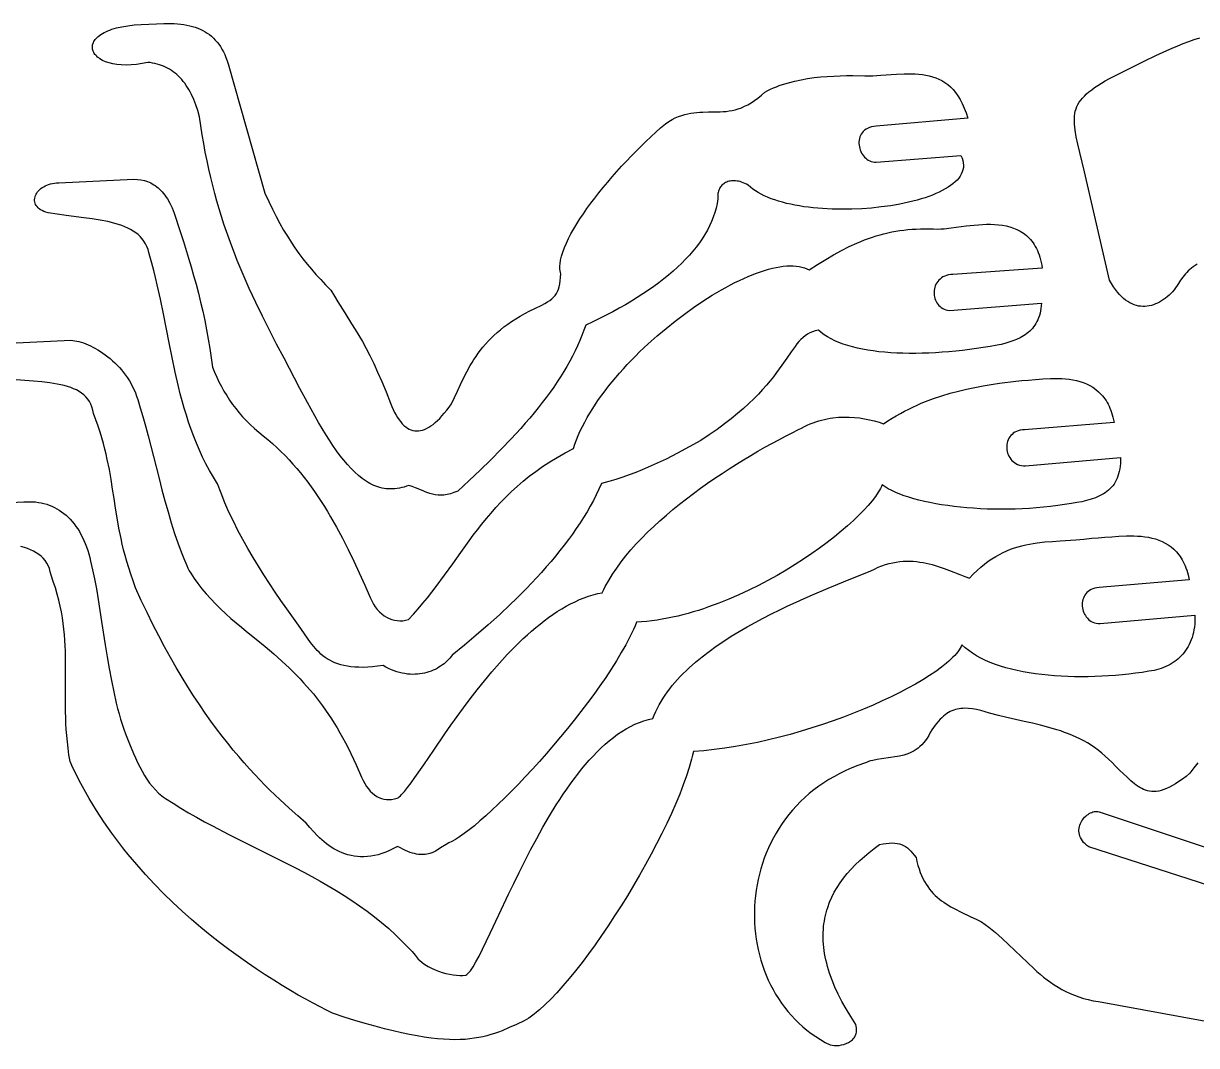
# Model space of a CAD drawing. Extents: x 0 to 255, y 0 to 95.
# Drawn here: x 125.9 to 177.2, y 49.3 to 94 of the extents above; entities that cross this region are included whole.
import ezdxf

# ---------------------------------------------------------------- set-up
doc = ezdxf.new("R2010")
doc.units = 0
doc.layers.add('LAYER_1', color=1, linetype='CONTINUOUS')

msp = doc.modelspace()

# ---------------------------------------------------------------- linework, layer by layer
at = {"layer": 'LAYER_1'}
for points in [[(131.299, 92.28), (131.041, 92.226), (130.794, 92.189), (130.56, 92.167), (130.34, 92.16), (130.133, 92.166), (129.939, 92.185), (129.761, 92.216), (129.597, 92.257), (129.449, 92.308), (129.316, 92.368), (129.2, 92.435), (129.148, 92.472), (129.1, 92.51), (129.057, 92.549), (129.018, 92.59), (128.983, 92.632), (128.953, 92.675), (128.928, 92.719), (128.907, 92.764), (128.891, 92.81), (128.879, 92.856), (128.872, 92.903), (128.87, 92.95), (128.873, 92.998), (128.881, 93.046), (128.894, 93.093), (128.911, 93.141), (128.934, 93.188), (128.963, 93.235), (128.996, 93.282), (129.034, 93.327), (129.078, 93.373), (129.128, 93.417), (129.183, 93.461), (129.243, 93.503), (129.309, 93.544), (129.38, 93.584), (129.457, 93.623), (129.54, 93.659), (129.629, 93.695), (129.724, 93.728), (129.93, 93.789), (130.161, 93.842), (130.417, 93.885), (130.697, 93.917), (131.004, 93.938), (131.335, 93.946), (131.677, 93.971), (132.001, 93.983), (132.307, 93.981), (132.454, 93.974), (132.597, 93.964), (132.736, 93.95), (132.87, 93.932), (133, 93.909), (133.126, 93.882), (133.248, 93.851), (133.366, 93.815), (133.48, 93.774), (133.589, 93.728), (133.695, 93.678), (133.797, 93.622), (133.894, 93.56), (133.988, 93.493), (134.078, 93.421), (134.164, 93.342), (134.246, 93.258), (134.324, 93.168), (134.398, 93.072), (134.469, 92.969), (134.535, 92.86), (134.598, 92.744), (134.658, 92.621), (134.713, 92.492), (134.765, 92.355), (134.813, 92.212), (136.42, 86.562), (136.587, 86.2), (136.751, 85.859), (136.914, 85.538), (137.075, 85.235), (137.236, 84.948), (137.399, 84.675), (137.563, 84.415), (137.731, 84.165), (137.902, 83.924), (138.079, 83.689), (138.262, 83.46), (138.451, 83.233), (138.649, 83.007), (138.856, 82.78), (139.073, 82.551), (139.301, 82.317), (139.454, 82.052), (139.606, 81.8), (139.908, 81.32), (140.211, 80.843), (140.365, 80.596), (140.521, 80.338), (140.679, 80.065), (140.841, 79.772), (141.006, 79.455), (141.175, 79.111), (141.349, 78.735), (141.529, 78.324), (141.715, 77.872), (141.907, 77.377), (141.966, 77.232), (142.027, 77.097), (142.09, 76.97), (142.154, 76.853), (142.221, 76.744), (142.288, 76.645), (142.357, 76.555), (142.428, 76.474), (142.501, 76.403), (142.575, 76.34), (142.65, 76.287), (142.728, 76.243), (142.806, 76.209), (142.886, 76.183), (142.968, 76.167), (143.051, 76.161), (143.136, 76.163), (143.222, 76.176), (143.31, 76.197), (143.399, 76.228), (143.49, 76.268), (143.582, 76.318), (143.675, 76.378), (143.77, 76.447), (143.866, 76.525), (143.964, 76.613), (144.063, 76.71), (144.163, 76.818), (144.265, 76.934), (144.368, 77.061), (144.473, 77.197), (144.579, 77.342), (144.84, 77.906), (144.97, 78.186), (145.104, 78.465), (145.245, 78.742), (145.397, 79.016), (145.478, 79.152), (145.563, 79.287), (145.652, 79.422), (145.746, 79.555), (145.845, 79.688), (145.95, 79.819), (146.06, 79.95), (146.177, 80.079), (146.301, 80.207), (146.432, 80.334), (146.571, 80.46), (146.718, 80.584), (146.873, 80.707), (147.037, 80.828), (147.21, 80.948), (147.393, 81.066), (147.587, 81.182), (147.79, 81.297), (148.005, 81.41), (148.231, 81.521), (148.532, 81.665), (148.66, 81.733), (148.774, 81.801), (148.876, 81.868), (148.965, 81.938), (149.043, 82.011), (149.11, 82.088), (149.168, 82.171), (149.216, 82.261), (149.256, 82.36), (149.288, 82.469), (149.314, 82.589), (149.333, 82.722), (149.347, 82.868), (149.357, 83.03), (149.342, 83.096), (149.331, 83.165), (149.324, 83.237), (149.322, 83.311), (149.324, 83.387), (149.331, 83.466), (149.355, 83.631), (149.396, 83.805), (149.451, 83.986), (149.52, 84.176), (149.603, 84.372), (149.699, 84.574), (149.807, 84.782), (149.926, 84.995), (150.057, 85.213), (150.197, 85.435), (150.348, 85.66), (150.507, 85.887), (150.674, 86.117), (150.849, 86.348), (151.031, 86.581), (151.22, 86.813), (151.414, 87.045), (151.612, 87.277), (151.815, 87.507), (152.022, 87.735), (152.231, 87.96), (152.443, 88.182), (152.657, 88.4), (152.871, 88.614), (153.086, 88.822), (153.3, 89.025), (153.513, 89.222), (153.725, 89.412), (153.934, 89.594), (154.082, 89.692), (154.228, 89.777), (154.371, 89.85), (154.512, 89.911), (154.65, 89.962), (154.787, 90.003), (154.921, 90.036), (155.054, 90.061), (155.186, 90.08), (155.316, 90.093), (155.445, 90.102), (155.574, 90.107), (155.829, 90.111), (156.083, 90.112), (156.339, 90.119), (156.467, 90.127), (156.597, 90.139), (156.727, 90.156), (156.859, 90.18), (156.992, 90.211), (157.126, 90.251), (157.263, 90.299), (157.402, 90.358), (157.543, 90.428), (157.686, 90.51), (157.832, 90.606), (157.981, 90.715), (158.134, 90.84), (158.289, 90.981), (158.411, 91.045), (158.535, 91.105), (158.661, 91.162), (158.79, 91.215), (158.92, 91.264), (159.053, 91.311), (159.322, 91.393), (159.597, 91.464), (159.877, 91.524), (160.16, 91.573), (160.444, 91.612), (160.73, 91.644), (161.016, 91.667), (161.3, 91.683), (161.581, 91.694), (161.859, 91.7), (162.132, 91.701), (162.658, 91.694), (162.832, 91.695), (163.007, 91.699), (163.355, 91.716), (164.042, 91.759), (164.377, 91.775), (164.542, 91.778), (164.705, 91.778), (164.865, 91.773), (165.023, 91.763), (165.178, 91.747), (165.329, 91.724), (165.478, 91.693), (165.623, 91.655), (165.764, 91.607), (165.902, 91.55), (166.035, 91.483), (166.164, 91.404), (166.288, 91.313), (166.408, 91.21), (166.522, 91.093), (166.631, 90.962), (166.735, 90.816), (166.833, 90.655), (166.925, 90.477), (167.011, 90.283), (167.091, 90.07), (167.164, 89.839), (163.153, 89.486), (163.048, 89.475), (162.952, 89.455), (162.864, 89.429), (162.784, 89.395), (162.713, 89.355), (162.65, 89.31), (162.594, 89.259), (162.546, 89.204), (162.505, 89.145), (162.471, 89.082), (162.445, 89.017), (162.425, 88.949), (162.412, 88.879), (162.405, 88.807), (162.404, 88.735), (162.41, 88.663), (162.421, 88.591), (162.438, 88.52), (162.461, 88.45), (162.488, 88.382), (162.521, 88.316), (162.559, 88.254), (162.601, 88.195), (162.648, 88.141), (162.699, 88.091), (162.754, 88.046), (162.813, 88.007), (162.876, 87.974), (162.942, 87.948), (163.012, 87.929), (163.085, 87.919), (163.161, 87.917), (166.867, 88.203), (166.915, 88.094), (166.949, 87.988), (166.97, 87.884), (166.977, 87.782), (166.972, 87.682), (166.954, 87.584), (166.925, 87.489), (166.883, 87.396), (166.831, 87.306), (166.768, 87.218), (166.694, 87.132), (166.61, 87.049), (166.516, 86.969), (166.413, 86.891), (166.301, 86.815), (166.18, 86.742), (166.051, 86.672), (165.914, 86.604), (165.769, 86.539), (165.618, 86.477), (165.46, 86.418), (165.295, 86.361), (165.124, 86.307), (164.948, 86.256), (164.766, 86.208), (164.579, 86.163), (164.388, 86.121), (164.193, 86.081), (163.792, 86.012), (163.378, 85.955), (162.956, 85.91), (162.527, 85.878), (162.095, 85.859), (161.663, 85.854), (161.234, 85.862), (160.811, 85.884), (160.602, 85.9), (160.397, 85.919), (160.194, 85.943), (159.994, 85.969), (159.798, 86), (159.606, 86.034), (159.419, 86.072), (159.236, 86.113), (159.059, 86.159), (158.887, 86.208), (158.721, 86.261), (158.561, 86.318), (158.409, 86.378), (158.263, 86.443), (158.124, 86.511), (157.994, 86.584), (157.872, 86.66), (157.758, 86.741), (157.653, 86.826), (157.557, 86.914), (157.484, 86.953), (157.413, 86.987), (157.342, 87.017), (157.273, 87.042), (157.205, 87.063), (157.138, 87.079), (157.073, 87.091), (157.01, 87.099), (156.948, 87.102), (156.888, 87.102), (156.83, 87.098), (156.774, 87.091), (156.72, 87.079), (156.669, 87.064), (156.62, 87.046), (156.573, 87.024), (156.528, 86.999), (156.487, 86.971), (156.448, 86.94), (156.411, 86.906), (156.378, 86.869), (156.348, 86.83), (156.321, 86.787), (156.297, 86.743), (156.276, 86.695), (156.258, 86.646), (156.245, 86.594), (156.234, 86.54), (156.228, 86.485), (156.225, 86.427), (156.226, 86.367), (156.231, 86.306), (156.197, 86.106), (156.152, 85.908), (156.097, 85.711), (156.031, 85.517), (155.955, 85.324), (155.868, 85.132), (155.772, 84.943), (155.665, 84.755), (155.548, 84.569), (155.422, 84.385), (155.286, 84.203), (155.141, 84.022), (154.986, 83.843), (154.822, 83.666), (154.649, 83.491), (154.467, 83.317), (154.277, 83.145), (154.077, 82.975), (153.869, 82.807), (153.653, 82.641), (153.428, 82.476), (153.196, 82.313), (152.955, 82.152), (152.706, 81.993), (152.45, 81.836), (152.186, 81.68), (151.914, 81.527), (151.636, 81.375), (151.35, 81.225), (151.056, 81.076), (150.756, 80.93), (150.449, 80.785), (150.372, 80.561), (150.288, 80.336), (150.196, 80.111), (150.096, 79.886), (149.989, 79.661), (149.875, 79.436), (149.754, 79.21), (149.627, 78.984), (149.492, 78.759), (149.351, 78.533), (149.204, 78.306), (149.05, 78.08), (148.89, 77.854), (148.724, 77.627), (148.552, 77.401), (148.374, 77.174), (148.19, 76.947), (148.002, 76.72), (147.807, 76.493), (147.608, 76.266), (147.193, 75.811), (146.759, 75.356), (146.307, 74.9), (145.838, 74.444), (145.352, 73.987), (144.851, 73.531), (144.686, 73.462), (144.531, 73.41), (144.386, 73.375), (144.247, 73.354), (144.116, 73.347), (143.989, 73.352), (143.866, 73.368), (143.745, 73.394), (143.625, 73.427), (143.505, 73.467), (143.26, 73.562), (142.998, 73.668), (142.858, 73.722), (142.709, 73.774), (142.605, 73.737), (142.503, 73.705), (142.401, 73.679), (142.301, 73.657), (142.202, 73.641), (142.104, 73.63), (142.008, 73.623), (141.913, 73.622), (141.818, 73.625), (141.725, 73.633), (141.633, 73.645), (141.541, 73.663), (141.451, 73.684), (141.362, 73.71), (141.273, 73.741), (141.185, 73.776), (141.098, 73.815), (141.012, 73.859), (140.927, 73.906), (140.842, 73.958), (140.674, 74.073), (140.509, 74.204), (140.346, 74.351), (140.184, 74.511), (140.024, 74.686), (139.866, 74.875), (139.708, 75.077), (139.55, 75.291), (139.394, 75.517), (139.237, 75.755), (139.079, 76.005), (138.922, 76.265), (138.763, 76.535), (138.604, 76.814), (138.28, 77.4), (137.949, 78.019), (137.253, 79.338), (136.929, 79.955), (136.614, 80.566), (136.31, 81.173), (136.017, 81.78), (135.734, 82.387), (135.465, 82.999), (135.334, 83.307), (135.207, 83.618), (135.083, 83.93), (134.963, 84.245), (134.846, 84.563), (134.733, 84.884), (134.623, 85.209), (134.517, 85.538), (134.415, 85.871), (134.316, 86.208), (134.222, 86.551), (134.131, 86.898), (134.045, 87.251), (133.962, 87.61), (133.884, 87.975), (133.81, 88.347), (133.741, 88.725), (133.676, 89.11), (133.616, 89.503), (133.56, 89.904), (133.484, 90.172), (133.399, 90.425), (133.305, 90.662), (133.203, 90.882), (133.149, 90.987), (133.092, 91.087), (133.034, 91.183), (132.973, 91.276), (132.91, 91.364), (132.845, 91.448), (132.777, 91.529), (132.708, 91.605), (132.636, 91.677), (132.562, 91.745), (132.486, 91.81), (132.408, 91.87), (132.327, 91.926), (132.245, 91.978), (132.16, 92.027), (132.073, 92.071), (131.984, 92.111), (131.893, 92.147), (131.799, 92.179), (131.704, 92.208), (131.606, 92.232), (131.506, 92.252), (131.404, 92.268), (131.299, 92.28)], [(126.93, 85.704), (126.836, 85.731), (126.75, 85.762), (126.673, 85.798), (126.605, 85.836), (126.545, 85.878), (126.493, 85.923), (126.449, 85.97), (126.412, 86.019), (126.384, 86.071), (126.362, 86.123), (126.348, 86.178), (126.341, 86.233), (126.341, 86.288), (126.347, 86.344), (126.36, 86.4), (126.379, 86.455), (126.404, 86.509), (126.436, 86.563), (126.473, 86.615), (126.515, 86.665), (126.563, 86.714), (126.616, 86.76), (126.675, 86.803), (126.738, 86.843), (126.805, 86.88), (126.878, 86.914), (126.954, 86.943), (127.035, 86.968), (127.119, 86.988), (127.208, 87.003), (127.3, 87.013), (127.395, 87.018), (130.684, 87.173), (130.842, 87.162), (130.995, 87.141), (131.143, 87.108), (131.286, 87.063), (131.355, 87.036), (131.424, 87.005), (131.491, 86.97), (131.557, 86.931), (131.621, 86.889), (131.685, 86.842), (131.747, 86.791), (131.808, 86.736), (131.867, 86.676), (131.926, 86.612), (131.983, 86.543), (132.04, 86.468), (132.095, 86.389), (132.149, 86.305), (132.253, 86.119), (132.353, 85.911), (132.448, 85.679), (132.539, 85.422), (132.625, 85.139), (132.855, 84.442), (133.081, 83.715), (133.191, 83.341), (133.299, 82.961), (133.404, 82.575), (133.506, 82.185), (133.603, 81.79), (133.696, 81.391), (133.784, 80.989), (133.865, 80.584), (133.941, 80.176), (134.01, 79.767), (134.071, 79.357), (134.124, 78.945), (134.214, 78.726), (134.308, 78.512), (134.408, 78.303), (134.514, 78.098), (134.626, 77.898), (134.744, 77.702), (134.869, 77.51), (135.001, 77.322), (135.141, 77.138), (135.287, 76.958), (135.442, 76.781), (135.606, 76.608), (135.777, 76.438), (135.958, 76.271), (136.148, 76.107), (136.347, 75.946), (136.547, 75.78), (136.742, 75.61), (136.931, 75.437), (137.116, 75.259), (137.296, 75.079), (137.472, 74.895), (137.643, 74.707), (137.81, 74.515), (137.973, 74.321), (138.133, 74.122), (138.288, 73.92), (138.44, 73.715), (138.589, 73.506), (138.735, 73.293), (138.877, 73.077), (139.017, 72.858), (139.155, 72.635), (139.29, 72.408), (139.553, 71.945), (139.808, 71.467), (140.057, 70.975), (140.301, 70.47), (140.542, 69.95), (140.781, 69.417), (141.018, 68.87), (141.087, 68.721), (141.162, 68.584), (141.244, 68.459), (141.332, 68.345), (141.426, 68.243), (141.525, 68.153), (141.629, 68.074), (141.737, 68.007), (141.849, 67.953), (141.964, 67.91), (142.081, 67.879), (142.201, 67.861), (142.322, 67.854), (142.445, 67.86), (142.569, 67.878), (142.692, 67.908), (142.913, 68.143), (143.126, 68.381), (143.332, 68.621), (143.531, 68.864), (143.725, 69.108), (143.913, 69.354), (144.279, 69.85), (144.636, 70.348), (144.991, 70.847), (145.351, 71.345), (145.534, 71.593), (145.721, 71.839), (145.913, 72.084), (146.11, 72.327), (146.314, 72.568), (146.524, 72.807), (146.743, 73.043), (146.97, 73.276), (147.207, 73.506), (147.454, 73.733), (147.713, 73.955), (147.983, 74.174), (148.267, 74.388), (148.565, 74.598), (148.878, 74.803), (149.206, 75.003), (149.55, 75.197), (149.912, 75.385), (149.976, 75.577), (150.047, 75.77), (150.127, 75.964), (150.214, 76.159), (150.308, 76.354), (150.41, 76.55), (150.518, 76.746), (150.634, 76.942), (150.755, 77.138), (150.883, 77.334), (151.017, 77.53), (151.156, 77.725), (151.301, 77.919), (151.451, 78.113), (151.606, 78.305), (151.766, 78.497), (151.93, 78.687), (152.099, 78.875), (152.271, 79.062), (152.448, 79.248), (152.627, 79.431), (152.81, 79.612), (153.185, 79.967), (153.57, 80.312), (153.964, 80.645), (154.363, 80.965), (154.767, 81.272), (155.173, 81.562), (155.58, 81.836), (155.985, 82.092), (156.387, 82.329), (156.586, 82.44), (156.783, 82.545), (156.979, 82.645), (157.172, 82.739), (157.363, 82.828), (157.552, 82.91), (157.738, 82.987), (157.921, 83.057), (158.1, 83.121), (158.276, 83.178), (158.448, 83.229), (158.616, 83.272), (158.78, 83.309), (158.939, 83.338), (159.094, 83.36), (159.244, 83.375), (159.388, 83.382), (159.527, 83.381), (159.66, 83.371), (159.787, 83.354), (159.908, 83.329), (160.023, 83.295), (160.131, 83.252), (160.232, 83.2), (160.595, 83.439), (160.95, 83.66), (161.298, 83.865), (161.641, 84.053), (161.981, 84.223), (162.318, 84.377), (162.486, 84.448), (162.654, 84.515), (162.822, 84.577), (162.99, 84.635), (163.159, 84.688), (163.328, 84.738), (163.498, 84.783), (163.669, 84.824), (163.841, 84.861), (164.014, 84.893), (164.189, 84.922), (164.365, 84.946), (164.543, 84.965), (164.723, 84.981), (164.906, 84.992), (165.09, 84.999), (165.277, 85.002), (165.467, 85.001), (165.659, 84.995), (165.855, 84.985), (165.989, 84.993), (166.131, 85.006), (166.434, 85.041), (167.099, 85.128), (167.45, 85.166), (167.627, 85.181), (167.805, 85.191), (167.983, 85.197), (168.16, 85.198), (168.335, 85.192), (168.509, 85.178), (168.679, 85.157), (168.846, 85.126), (169.008, 85.086), (169.166, 85.035), (169.318, 84.972), (169.463, 84.898), (169.533, 84.855), (169.602, 84.809), (169.668, 84.76), (169.733, 84.707), (169.795, 84.651), (169.855, 84.59), (169.913, 84.526), (169.968, 84.458), (170.021, 84.385), (170.072, 84.308), (170.12, 84.227), (170.165, 84.142), (170.208, 84.052), (170.247, 83.957), (170.284, 83.857), (170.317, 83.753), (170.348, 83.644), (170.375, 83.529), (170.399, 83.41), (170.42, 83.285), (166.518, 83.006), (166.417, 82.998), (166.323, 82.983), (166.235, 82.959), (166.155, 82.93), (166.081, 82.893), (166.014, 82.851), (165.953, 82.804), (165.899, 82.752), (165.851, 82.696), (165.81, 82.637), (165.774, 82.574), (165.745, 82.508), (165.723, 82.441), (165.706, 82.371), (165.695, 82.301), (165.69, 82.23), (165.691, 82.159), (165.698, 82.088), (165.711, 82.018), (165.729, 81.95), (165.753, 81.884), (165.782, 81.82), (165.817, 81.759), (165.857, 81.702), (165.902, 81.649), (165.952, 81.6), (166.008, 81.557), (166.069, 81.519), (166.134, 81.487), (166.205, 81.462), (166.281, 81.444), (166.361, 81.433), (170.385, 81.752), (170.378, 81.632), (170.365, 81.517), (170.347, 81.408), (170.325, 81.305), (170.297, 81.206), (170.266, 81.113), (170.23, 81.024), (170.19, 80.94), (170.146, 80.86), (170.098, 80.785), (170.047, 80.714), (169.992, 80.647), (169.934, 80.583), (169.873, 80.524), (169.809, 80.468), (169.742, 80.415), (169.673, 80.366), (169.602, 80.319), (169.452, 80.235), (169.295, 80.162), (169.132, 80.097), (168.964, 80.04), (168.793, 79.99), (168.621, 79.945), (168.447, 79.904), (168.147, 79.852), (167.845, 79.804), (167.544, 79.76), (167.242, 79.72), (166.941, 79.684), (166.641, 79.652), (166.343, 79.625), (166.046, 79.601), (165.752, 79.582), (165.46, 79.568), (165.172, 79.558), (164.887, 79.553), (164.607, 79.553), (164.331, 79.558), (164.059, 79.567), (163.794, 79.582), (163.534, 79.601), (163.28, 79.626), (163.033, 79.657), (162.793, 79.692), (162.56, 79.733), (162.336, 79.78), (162.12, 79.832), (161.913, 79.89), (161.715, 79.954), (161.527, 80.024), (161.349, 80.1), (161.182, 80.182), (161.026, 80.27), (160.881, 80.365), (160.749, 80.465), (160.628, 80.573), (160.496, 80.542), (160.374, 80.501), (160.26, 80.451), (160.154, 80.392), (160.054, 80.325), (159.959, 80.248), (159.868, 80.163), (159.78, 80.069), (159.694, 79.967), (159.608, 79.857), (159.433, 79.614), (159.245, 79.34), (159.037, 79.038), (158.797, 78.708), (158.663, 78.533), (158.518, 78.352), (158.36, 78.165), (158.189, 77.971), (158.003, 77.772), (157.802, 77.567), (157.584, 77.357), (157.347, 77.141), (157.091, 76.92), (156.815, 76.694), (156.517, 76.464), (156.196, 76.229), (155.852, 75.989), (155.482, 75.745), (154.975, 75.458), (154.471, 75.185), (154.219, 75.055), (153.965, 74.928), (153.708, 74.805), (153.448, 74.685), (153.184, 74.569), (152.915, 74.456), (152.64, 74.347), (152.358, 74.242), (152.068, 74.14), (151.769, 74.042), (151.462, 73.947), (151.144, 73.856), (151.032, 73.608), (150.912, 73.361), (150.785, 73.114), (150.65, 72.868), (150.508, 72.623), (150.359, 72.378), (150.202, 72.134), (150.04, 71.89), (149.87, 71.648), (149.695, 71.406), (149.513, 71.165), (149.325, 70.924), (149.132, 70.685), (148.933, 70.447), (148.728, 70.209), (148.519, 69.973), (148.304, 69.737), (148.085, 69.503), (147.86, 69.27), (147.632, 69.038), (147.399, 68.807), (147.162, 68.577), (146.677, 68.122), (146.177, 67.672), (145.665, 67.227), (145.142, 66.789), (144.609, 66.357), (144.559, 66.289), (144.505, 66.223), (144.447, 66.159), (144.386, 66.097), (144.321, 66.037), (144.252, 65.979), (144.18, 65.923), (144.105, 65.871), (144.027, 65.821), (143.945, 65.774), (143.861, 65.73), (143.773, 65.69), (143.683, 65.653), (143.59, 65.62), (143.495, 65.591), (143.397, 65.566), (143.297, 65.546), (143.195, 65.53), (143.09, 65.519), (142.984, 65.513), (142.875, 65.512), (142.765, 65.517), (142.653, 65.526), (142.539, 65.542), (142.424, 65.563), (142.307, 65.591), (142.189, 65.625), (142.07, 65.665), (141.95, 65.712), (141.828, 65.766), (141.706, 65.827), (141.583, 65.895), (141.348, 65.863), (141.125, 65.84), (140.914, 65.825), (140.714, 65.818), (140.526, 65.819), (140.348, 65.828), (140.18, 65.843), (140.023, 65.866), (139.874, 65.895), (139.734, 65.93), (139.602, 65.972), (139.478, 66.019), (139.361, 66.071), (139.251, 66.128), (139.147, 66.19), (139.049, 66.256), (138.956, 66.327), (138.869, 66.401), (138.785, 66.478), (138.706, 66.559), (138.63, 66.643), (138.557, 66.729), (138.417, 66.907), (138.284, 67.092), (138.153, 67.28), (138.02, 67.47), (137.882, 67.658), (137.374, 68.374), (137.12, 68.739), (136.868, 69.108), (136.619, 69.481), (136.374, 69.859), (136.133, 70.241), (135.898, 70.626), (135.67, 71.016), (135.45, 71.409), (135.238, 71.807), (135.036, 72.208), (134.845, 72.612), (134.665, 73.02), (134.498, 73.431), (134.344, 73.845), (134.165, 74.134), (133.996, 74.426), (133.838, 74.721), (133.69, 75.018), (133.552, 75.317), (133.422, 75.619), (133.3, 75.923), (133.187, 76.229), (133.08, 76.537), (132.98, 76.847), (132.886, 77.158), (132.798, 77.47), (132.715, 77.784), (132.636, 78.099), (132.49, 78.732), (132.356, 79.368), (132.229, 80.006), (131.979, 81.283), (131.847, 81.919), (131.706, 82.554), (131.63, 82.869), (131.55, 83.184), (131.465, 83.497), (131.375, 83.809), (131.345, 83.958), (131.305, 84.096), (131.255, 84.225), (131.195, 84.346), (131.127, 84.457), (131.05, 84.561), (130.964, 84.657), (130.87, 84.745), (130.768, 84.826), (130.658, 84.901), (130.541, 84.97), (130.418, 85.033), (130.287, 85.091), (130.15, 85.143), (130.007, 85.191), (129.858, 85.235), (129.704, 85.276), (129.544, 85.313), (129.21, 85.378), (128.859, 85.435), (128.494, 85.487), (127.727, 85.587), (127.331, 85.642), (126.93, 85.704)]]:
    msp.add_lwpolyline(points, close=True, dxfattribs=at)
for points in [[(177.207, 83.455), (177.115, 83.4), (177.029, 83.343), (176.949, 83.283), (176.876, 83.222), (176.807, 83.159), (176.743, 83.094), (176.683, 83.028), (176.574, 82.892), (176.476, 82.752), (176.383, 82.61), (176.201, 82.324), (176.127, 82.245), (176.051, 82.169), (175.972, 82.096), (175.892, 82.028), (175.81, 81.963), (175.727, 81.904), (175.641, 81.848), (175.555, 81.798), (175.467, 81.753), (175.377, 81.713), (175.287, 81.679), (175.196, 81.652), (175.104, 81.63), (175.011, 81.615), (174.918, 81.606), (174.824, 81.605), (174.73, 81.611), (174.635, 81.624), (174.541, 81.646), (174.447, 81.675), (174.353, 81.713), (174.259, 81.759), (174.165, 81.814), (174.072, 81.878), (173.98, 81.952), (173.889, 82.035), (173.799, 82.128), (173.709, 82.231), (173.621, 82.345), (173.534, 82.469), (173.449, 82.604), (173.365, 82.751), (172.27, 87.497), (172.068, 88.339), (171.983, 88.698), (171.914, 89.022), (171.863, 89.314), (171.845, 89.45), (171.833, 89.579), (171.827, 89.702), (171.827, 89.819), (171.834, 89.932), (171.849, 90.041), (171.87, 90.145), (171.9, 90.246), (171.938, 90.344), (171.985, 90.44), (172.041, 90.533), (172.106, 90.626), (172.181, 90.717), (172.266, 90.808), (172.362, 90.898), (172.468, 90.99), (172.586, 91.082), (172.716, 91.176), (172.858, 91.272), (173.012, 91.37), (173.179, 91.472), (173.359, 91.577), (173.896, 91.839), (174.411, 92.095), (174.909, 92.343), (175.394, 92.579), (175.873, 92.802), (176.111, 92.907), (176.35, 93.008), (176.59, 93.103), (176.831, 93.194), (177.074, 93.279), (177.321, 93.358)], [(124.637, 79.969), (127.925, 80.125), (128.008, 80.119), (128.095, 80.107), (128.185, 80.09), (128.279, 80.068), (128.376, 80.041), (128.475, 80.008), (128.577, 79.97), (128.681, 79.927), (128.787, 79.879), (128.893, 79.826), (129.001, 79.768), (129.109, 79.705), (129.218, 79.638), (129.326, 79.565), (129.434, 79.488), (129.541, 79.407), (129.647, 79.321), (129.751, 79.23), (129.853, 79.136), (129.953, 79.036), (130.051, 78.933), (130.145, 78.825), (130.236, 78.713), (130.324, 78.597), (130.407, 78.477), (130.487, 78.353), (130.561, 78.225), (130.63, 78.094), (130.694, 77.958), (130.752, 77.819), (130.804, 77.676), (130.85, 77.53), (130.964, 77.174), (131.078, 76.789), (131.192, 76.379), (131.307, 75.948), (131.541, 75.034), (131.785, 74.076), (131.912, 73.59), (132.043, 73.103), (132.179, 72.62), (132.321, 72.144), (132.468, 71.678), (132.622, 71.226), (132.783, 70.791), (132.867, 70.582), (132.952, 70.378), (132.999, 70.267), (133.051, 70.155), (133.109, 70.043), (133.173, 69.931), (133.242, 69.818), (133.316, 69.705), (133.476, 69.479), (133.654, 69.254), (133.845, 69.03), (134.047, 68.808), (134.26, 68.59), (134.479, 68.375), (134.704, 68.165), (134.932, 67.96), (135.16, 67.762), (135.387, 67.571), (135.61, 67.388), (136.036, 67.049), (136.43, 66.724), (136.803, 66.407), (137.155, 66.093), (137.49, 65.781), (137.807, 65.467), (137.96, 65.309), (138.11, 65.148), (138.256, 64.986), (138.399, 64.821), (138.539, 64.654), (138.676, 64.483), (138.81, 64.309), (138.942, 64.131), (139.072, 63.949), (139.2, 63.762), (139.326, 63.57), (139.45, 63.373), (139.573, 63.17), (139.694, 62.961), (139.815, 62.745), (139.935, 62.522), (140.054, 62.292), (140.172, 62.055), (140.409, 61.555), (140.646, 61.019), (140.713, 60.871), (140.784, 60.735), (140.861, 60.611), (140.941, 60.5), (141.026, 60.4), (141.116, 60.313), (141.209, 60.238), (141.306, 60.175), (141.407, 60.123), (141.511, 60.084), (141.618, 60.056), (141.729, 60.04), (141.843, 60.036), (141.96, 60.044), (142.08, 60.063), (142.202, 60.093), (142.245, 60.117), (142.292, 60.152), (142.343, 60.197), (142.398, 60.252), (142.52, 60.389), (142.659, 60.563), (142.813, 60.769), (142.982, 61.005), (143.364, 61.557), (143.8, 62.199), (144.288, 62.908), (144.55, 63.282), (144.823, 63.664), (145.107, 64.053), (145.402, 64.446), (145.707, 64.84), (146.021, 65.232), (146.345, 65.62), (146.677, 66.001), (147.018, 66.373), (147.191, 66.555), (147.366, 66.733), (147.543, 66.908), (147.721, 67.078), (147.902, 67.244), (148.084, 67.406), (148.267, 67.562), (148.453, 67.713), (148.639, 67.859), (148.827, 67.998), (149.017, 68.132), (149.208, 68.258), (149.4, 68.378), (149.593, 68.49), (149.787, 68.594), (149.983, 68.691), (150.179, 68.779), (150.377, 68.859), (150.575, 68.929), (150.774, 68.991), (150.975, 69.043), (151.175, 69.084), (151.24, 69.22), (151.309, 69.355), (151.458, 69.624), (151.624, 69.893), (151.805, 70.161), (152, 70.427), (152.208, 70.691), (152.429, 70.954), (152.662, 71.214), (152.907, 71.472), (153.161, 71.728), (153.425, 71.981), (153.698, 72.23), (153.978, 72.477), (154.266, 72.719), (154.56, 72.959), (154.86, 73.194), (155.164, 73.424), (155.472, 73.651), (155.784, 73.872), (156.097, 74.089), (156.413, 74.3), (156.729, 74.506), (157.045, 74.707), (157.36, 74.901), (157.674, 75.09), (157.985, 75.272), (158.293, 75.447), (158.597, 75.616), (158.896, 75.777), (159.19, 75.931), (159.477, 76.078), (159.757, 76.216), (159.887, 76.286), (160.015, 76.35), (160.143, 76.409), (160.27, 76.463), (160.397, 76.512), (160.523, 76.556), (160.648, 76.596), (160.773, 76.631), (160.897, 76.662), (161.02, 76.689), (161.142, 76.711), (161.264, 76.73), (161.504, 76.756), (161.741, 76.767), (161.974, 76.766), (162.203, 76.752), (162.428, 76.727), (162.649, 76.693), (162.865, 76.649), (163.076, 76.598), (163.283, 76.54), (163.484, 76.477), (163.668, 76.597), (163.851, 76.712), (164.034, 76.821), (164.217, 76.924), (164.4, 77.023), (164.582, 77.116), (164.764, 77.204), (164.946, 77.288), (165.128, 77.367), (165.31, 77.441), (165.672, 77.578), (166.034, 77.7), (166.395, 77.808), (166.756, 77.903), (167.115, 77.987), (167.474, 78.062), (167.833, 78.128), (168.191, 78.188), (168.548, 78.243), (169.261, 78.343), (169.533, 78.359), (169.826, 78.384), (170.135, 78.411), (170.455, 78.435), (170.781, 78.45), (170.946, 78.453), (171.11, 78.452), (171.275, 78.446), (171.438, 78.435), (171.599, 78.417), (171.759, 78.393), (171.915, 78.361), (172.069, 78.321), (172.218, 78.272), (172.364, 78.214), (172.504, 78.146), (172.639, 78.067), (172.768, 77.976), (172.89, 77.873), (173.006, 77.757), (173.061, 77.695), (173.113, 77.628), (173.164, 77.558), (173.213, 77.485), (173.259, 77.408), (173.304, 77.327), (173.345, 77.242), (173.385, 77.153), (173.422, 77.06), (173.456, 76.963), (173.488, 76.862), (173.518, 76.756), (173.568, 76.532), (169.653, 76.21), (169.554, 76.204), (169.461, 76.19), (169.375, 76.167), (169.296, 76.138), (169.224, 76.101), (169.158, 76.058), (169.1, 76.01), (169.048, 75.956), (169.003, 75.898), (168.964, 75.836), (168.932, 75.77), (168.906, 75.702), (168.887, 75.632), (168.874, 75.559), (168.868, 75.486), (168.868, 75.412), (168.874, 75.339), (168.887, 75.265), (168.906, 75.193), (168.931, 75.123), (168.962, 75.056), (168.999, 74.991), (169.042, 74.929), (169.091, 74.872), (169.146, 74.819), (169.207, 74.772), (169.274, 74.73), (169.347, 74.695), (169.425, 74.666), (169.509, 74.645), (169.599, 74.633), (169.694, 74.628), (173.848, 74.996), (173.848, 74.862), (173.842, 74.734), (173.831, 74.613), (173.815, 74.497), (173.793, 74.387), (173.766, 74.282), (173.735, 74.183), (173.698, 74.09), (173.657, 74.001), (173.612, 73.917), (173.562, 73.838), (173.507, 73.764), (173.449, 73.694), (173.386, 73.628), (173.32, 73.567), (173.249, 73.509), (173.175, 73.455), (173.098, 73.405), (173.016, 73.358), (172.932, 73.314), (172.844, 73.274), (172.754, 73.236), (172.564, 73.169), (172.363, 73.112), (172.152, 73.064), (171.932, 73.022), (171.704, 72.986), (171.402, 72.936), (171.098, 72.891), (170.791, 72.852), (170.482, 72.818), (170.172, 72.79), (169.861, 72.768), (169.55, 72.751), (169.24, 72.739), (168.931, 72.733), (168.623, 72.731), (168.317, 72.735), (168.015, 72.743), (167.715, 72.757), (167.42, 72.775), (167.129, 72.797), (166.843, 72.824), (166.563, 72.856), (166.288, 72.892), (166.021, 72.932), (165.761, 72.977), (165.508, 73.025), (165.265, 73.078), (165.03, 73.134), (164.805, 73.194), (164.589, 73.258), (164.385, 73.325), (164.192, 73.396), (164.011, 73.471), (163.842, 73.548), (163.686, 73.629), (163.544, 73.713), (163.416, 73.8), (163.385, 73.725), (163.348, 73.646), (163.303, 73.564), (163.252, 73.479), (163.13, 73.298), (162.983, 73.105), (162.811, 72.902), (162.617, 72.689), (162.4, 72.468), (162.161, 72.24), (161.903, 72.007), (161.625, 71.768), (161.328, 71.527), (161.015, 71.283), (160.685, 71.038), (160.34, 70.793), (159.981, 70.55), (159.609, 70.31), (159.224, 70.073), (158.828, 69.841), (158.422, 69.615), (158.007, 69.397), (157.584, 69.187), (157.153, 68.988), (156.716, 68.799), (156.274, 68.622), (155.828, 68.459), (155.604, 68.383), (155.379, 68.311), (155.153, 68.242), (154.927, 68.178), (154.701, 68.118), (154.475, 68.062), (154.248, 68.011), (154.022, 67.965), (153.796, 67.923), (153.57, 67.886), (153.345, 67.855), (153.12, 67.829), (152.896, 67.808), (152.673, 67.793), (152.608, 67.636), (152.537, 67.476), (152.379, 67.148), (152.202, 66.809), (152.007, 66.461), (151.795, 66.106), (151.567, 65.745), (151.326, 65.378), (151.071, 65.007), (150.805, 64.634), (150.529, 64.259), (150.244, 63.884), (149.952, 63.511), (149.654, 63.139), (149.35, 62.772), (149.044, 62.409), (148.735, 62.052), (148.425, 61.703), (148.116, 61.362), (147.809, 61.031), (147.505, 60.712), (147.206, 60.405), (146.912, 60.111), (146.626, 59.833), (146.348, 59.57), (146.08, 59.325), (145.823, 59.099), (145.579, 58.892), (145.348, 58.707), (145.133, 58.544), (144.935, 58.405), (144.754, 58.291), (144.592, 58.203), (144.462, 58.136), (144.339, 58.064), (144.105, 57.917), (143.991, 57.847), (143.875, 57.783), (143.756, 57.726), (143.632, 57.68), (143.568, 57.662), (143.501, 57.647), (143.433, 57.636), (143.361, 57.63), (143.287, 57.627), (143.21, 57.63), (143.13, 57.638), (143.046, 57.651), (142.959, 57.67), (142.868, 57.695), (142.772, 57.726), (142.672, 57.764), (142.567, 57.809), (142.457, 57.861), (142.342, 57.921), (142.221, 57.988), (142.044, 57.891), (141.871, 57.806), (141.7, 57.733), (141.534, 57.672), (141.37, 57.622), (141.21, 57.584), (141.053, 57.556), (140.9, 57.538), (140.75, 57.53), (140.603, 57.531), (140.46, 57.541), (140.32, 57.559), (140.183, 57.585), (140.05, 57.619), (139.92, 57.659), (139.793, 57.707), (139.67, 57.76), (139.55, 57.819), (139.434, 57.884), (139.321, 57.953), (139.211, 58.027), (139.105, 58.105), (139.002, 58.186), (138.902, 58.271), (138.806, 58.358), (138.713, 58.448), (138.537, 58.632), (138.375, 58.82), (138.226, 59.008), (137.86, 59.321), (137.472, 59.662), (137.065, 60.036), (136.854, 60.236), (136.639, 60.445), (136.42, 60.663), (136.197, 60.892), (135.97, 61.131), (135.74, 61.381), (135.507, 61.642), (135.27, 61.915), (135.031, 62.2), (134.789, 62.497), (134.545, 62.808), (134.299, 63.132), (134.051, 63.469), (133.801, 63.821), (133.55, 64.188), (133.298, 64.569), (133.045, 64.966), (132.79, 65.379), (132.536, 65.808), (132.28, 66.253), (132.025, 66.716), (131.77, 67.197), (131.515, 67.695), (131.261, 68.212), (131.007, 68.747), (130.755, 69.302), (130.647, 69.604), (130.548, 69.894), (130.459, 70.175), (130.377, 70.446), (130.304, 70.708), (130.237, 70.962), (130.176, 71.208), (130.122, 71.448), (130.027, 71.909), (129.947, 72.351), (129.879, 72.779), (129.816, 73.2), (129.753, 73.617), (129.687, 74.037), (129.611, 74.466), (129.521, 74.908), (129.47, 75.136), (129.413, 75.369), (129.35, 75.609), (129.28, 75.855), (129.203, 76.109), (129.119, 76.371), (129.026, 76.642), (128.924, 76.923), (128.893, 77.07), (128.852, 77.207), (128.8, 77.332), (128.738, 77.447), (128.666, 77.553), (128.584, 77.649), (128.494, 77.736), (128.395, 77.815), (128.288, 77.887), (128.172, 77.951), (128.049, 78.008), (127.919, 78.059), (127.782, 78.105), (127.638, 78.145), (127.488, 78.18), (127.332, 78.211), (127.171, 78.239), (127.004, 78.263), (126.657, 78.303), (126.293, 78.337), (125.916, 78.368), (125.529, 78.4)], [(122.578, 72.897), (125.866, 73.052), (125.999, 73.062), (126.13, 73.065), (126.258, 73.061), (126.385, 73.052), (126.509, 73.036), (126.632, 73.014), (126.752, 72.987), (126.869, 72.953), (126.984, 72.913), (127.097, 72.867), (127.207, 72.816), (127.315, 72.758), (127.42, 72.695), (127.522, 72.626), (127.621, 72.551), (127.717, 72.471), (127.81, 72.385), (127.9, 72.293), (127.987, 72.196), (128.07, 72.094), (128.15, 71.986), (128.227, 71.873), (128.3, 71.755), (128.37, 71.631), (128.436, 71.502), (128.499, 71.368), (128.557, 71.229), (128.612, 71.084), (128.663, 70.935), (128.71, 70.781), (128.752, 70.621), (128.791, 70.457), (128.88, 70.087), (128.963, 69.683), (129.043, 69.251), (129.12, 68.793), (129.272, 67.82), (129.429, 66.799), (129.513, 66.28), (129.602, 65.763), (129.698, 65.25), (129.801, 64.746), (129.914, 64.255), (129.974, 64.016), (130.037, 63.782), (130.103, 63.553), (130.172, 63.33), (130.244, 63.114), (130.319, 62.905), (130.489, 62.476), (130.663, 62.057), (130.753, 61.853), (130.846, 61.654), (130.942, 61.461), (131.042, 61.274), (131.147, 61.093), (131.257, 60.921), (131.373, 60.756), (131.496, 60.601), (131.626, 60.455), (131.764, 60.32), (131.91, 60.196), (131.987, 60.138), (132.066, 60.084), (132.397, 59.87), (132.734, 59.662), (133.075, 59.459), (133.422, 59.262), (133.772, 59.068), (134.126, 58.879), (134.843, 58.508), (135.568, 58.144), (136.298, 57.783), (137.028, 57.419), (137.755, 57.048), (138.116, 56.858), (138.475, 56.665), (138.831, 56.467), (139.184, 56.264), (139.534, 56.056), (139.879, 55.842), (140.219, 55.621), (140.554, 55.392), (140.883, 55.156), (141.207, 54.911), (141.523, 54.657), (141.833, 54.393), (142.135, 54.119), (142.428, 53.833), (142.714, 53.537), (142.853, 53.384), (142.99, 53.227), (143.03, 53.17), (143.075, 53.113), (143.123, 53.059), (143.176, 53.007), (143.291, 52.908), (143.419, 52.816), (143.558, 52.732), (143.704, 52.656), (143.858, 52.588), (144.016, 52.528), (144.176, 52.476), (144.337, 52.432), (144.497, 52.397), (144.653, 52.371), (144.804, 52.353), (144.948, 52.345), (145.082, 52.345), (145.205, 52.355), (145.251, 52.382), (145.299, 52.424), (145.35, 52.478), (145.404, 52.545), (145.462, 52.624), (145.521, 52.716), (145.65, 52.932), (145.79, 53.19), (145.941, 53.488), (146.103, 53.82), (146.276, 54.185), (146.655, 54.996), (147.076, 55.894), (147.302, 56.367), (147.538, 56.851), (147.784, 57.343), (148.041, 57.84), (148.307, 58.337), (148.582, 58.832), (148.868, 59.321), (149.163, 59.801), (149.314, 60.037), (149.467, 60.268), (149.622, 60.496), (149.78, 60.719), (149.94, 60.937), (150.103, 61.15), (150.267, 61.358), (150.434, 61.558), (150.603, 61.753), (150.774, 61.94), (150.947, 62.12), (151.123, 62.292), (151.301, 62.455), (151.48, 62.61), (151.662, 62.756), (151.846, 62.892), (152.032, 63.017), (152.221, 63.133), (152.411, 63.237), (152.603, 63.33), (152.797, 63.412), (152.993, 63.481), (153.192, 63.537), (153.392, 63.581), (153.451, 63.732), (153.517, 63.882), (153.588, 64.03), (153.665, 64.176), (153.747, 64.321), (153.835, 64.464), (153.928, 64.605), (154.026, 64.744), (154.129, 64.882), (154.237, 65.017), (154.349, 65.152), (154.466, 65.284), (154.588, 65.415), (154.713, 65.544), (154.842, 65.671), (154.976, 65.797), (155.253, 66.043), (155.545, 66.283), (155.848, 66.517), (156.163, 66.744), (156.488, 66.964), (156.821, 67.178), (157.162, 67.387), (157.51, 67.588), (157.862, 67.784), (158.218, 67.974), (158.577, 68.158), (158.937, 68.336), (159.297, 68.508), (159.657, 68.674), (160.013, 68.834), (160.367, 68.989), (161.058, 69.283), (161.721, 69.554), (162.921, 70.034), (163.085, 70.12), (163.248, 70.195), (163.409, 70.26), (163.569, 70.315), (163.727, 70.36), (163.883, 70.397), (164.038, 70.425), (164.191, 70.446), (164.342, 70.459), (164.491, 70.464), (164.638, 70.464), (164.783, 70.457), (164.927, 70.444), (165.068, 70.426), (165.208, 70.404), (165.345, 70.377), (165.481, 70.346), (165.614, 70.311), (165.874, 70.234), (166.125, 70.149), (166.368, 70.059), (166.824, 69.88), (167.038, 69.797), (167.242, 69.725), (167.406, 69.896), (167.57, 70.054), (167.734, 70.2), (167.897, 70.333), (168.061, 70.456), (168.224, 70.567), (168.387, 70.669), (168.551, 70.76), (168.714, 70.843), (168.878, 70.917), (169.041, 70.983), (169.205, 71.041), (169.369, 71.092), (169.534, 71.137), (169.698, 71.176), (169.863, 71.21), (170.029, 71.239), (170.195, 71.263), (170.529, 71.302), (170.865, 71.33), (171.203, 71.352), (171.891, 71.395), (172.24, 71.425), (172.594, 71.465), (172.866, 71.482), (173.158, 71.506), (173.464, 71.532), (173.78, 71.555), (174.103, 71.569), (174.266, 71.572), (174.428, 71.57), (174.59, 71.563), (174.751, 71.551), (174.91, 71.533), (175.067, 71.507), (175.222, 71.475), (175.373, 71.434), (175.52, 71.385), (175.663, 71.326), (175.802, 71.257), (175.935, 71.177), (176.062, 71.085), (176.182, 70.982), (176.296, 70.866), (176.402, 70.736), (176.452, 70.666), (176.5, 70.592), (176.546, 70.515), (176.59, 70.434), (176.631, 70.349), (176.67, 70.26), (176.707, 70.167), (176.741, 70.07), (176.802, 69.863), (176.852, 69.639), (172.91, 69.304), (172.812, 69.296), (172.722, 69.28), (172.638, 69.255), (172.562, 69.224), (172.493, 69.186), (172.431, 69.142), (172.376, 69.092), (172.327, 69.038), (172.286, 68.98), (172.251, 68.917), (172.222, 68.851), (172.2, 68.783), (172.184, 68.713), (172.174, 68.641), (172.171, 68.568), (172.173, 68.495), (172.181, 68.422), (172.196, 68.35), (172.215, 68.279), (172.241, 68.21), (172.272, 68.144), (172.309, 68.08), (172.35, 68.021), (172.398, 67.965), (172.45, 67.914), (172.507, 67.868), (172.569, 67.828), (172.636, 67.794), (172.708, 67.768), (172.785, 67.749), (172.866, 67.738), (172.951, 67.735), (177.105, 68.103), (177.105, 67.968), (177.1, 67.836), (177.091, 67.708), (177.077, 67.584), (177.058, 67.464), (177.035, 67.348), (177.007, 67.235), (176.975, 67.126), (176.938, 67.021), (176.898, 66.92), (176.853, 66.822), (176.804, 66.729), (176.751, 66.639), (176.694, 66.553), (176.633, 66.47), (176.569, 66.391), (176.501, 66.316), (176.429, 66.245), (176.354, 66.178), (176.275, 66.114), (176.193, 66.055), (176.107, 65.998), (176.018, 65.946), (175.926, 65.898), (175.831, 65.853), (175.733, 65.812), (175.632, 65.774), (175.529, 65.741), (175.422, 65.711), (175.313, 65.685), (175.201, 65.663), (175.087, 65.644), (174.799, 65.6), (174.508, 65.56), (174.215, 65.525), (173.92, 65.494), (173.623, 65.467), (173.325, 65.446), (173.026, 65.428), (172.727, 65.416), (172.429, 65.408), (172.132, 65.406), (171.837, 65.408), (171.543, 65.416), (171.252, 65.429), (170.964, 65.447), (170.68, 65.471), (170.4, 65.501), (170.124, 65.536), (169.854, 65.577), (169.589, 65.624), (169.331, 65.676), (169.08, 65.735), (168.835, 65.8), (168.599, 65.871), (168.371, 65.949), (168.151, 66.033), (167.941, 66.123), (167.741, 66.221), (167.551, 66.325), (167.373, 66.435), (167.205, 66.553), (167.05, 66.678), (166.907, 66.81), (166.876, 66.736), (166.836, 66.66), (166.788, 66.582), (166.732, 66.503), (166.668, 66.423), (166.597, 66.34), (166.518, 66.257), (166.431, 66.172), (166.338, 66.086), (166.237, 65.999), (166.016, 65.822), (165.768, 65.642), (165.496, 65.459), (165.201, 65.274), (164.884, 65.088), (164.547, 64.902), (164.19, 64.716), (163.816, 64.531), (163.425, 64.347), (163.019, 64.166), (162.6, 63.988), (162.169, 63.814), (161.726, 63.644), (161.275, 63.479), (160.815, 63.321), (160.348, 63.169), (159.876, 63.024), (159.4, 62.888), (158.922, 62.76), (158.442, 62.642), (157.963, 62.534), (157.484, 62.437), (157.009, 62.352), (156.538, 62.278), (156.073, 62.218), (155.615, 62.172), (155.165, 62.14), (155.127, 61.974), (155.083, 61.802), (154.981, 61.444), (154.859, 61.069), (154.719, 60.678), (154.561, 60.273), (154.387, 59.856), (154.198, 59.427), (153.995, 58.99), (153.779, 58.546), (153.551, 58.096), (153.313, 57.643), (153.064, 57.188), (152.807, 56.732), (152.543, 56.278), (152.272, 55.828), (151.996, 55.382), (151.716, 54.943), (151.432, 54.513), (151.147, 54.092), (150.861, 53.684), (150.575, 53.29), (150.29, 52.911), (150.007, 52.549), (149.728, 52.206), (149.454, 51.883), (149.185, 51.583), (148.923, 51.307), (148.669, 51.058), (148.424, 50.835), (148.305, 50.735), (148.189, 50.642), (148.075, 50.557), (147.965, 50.48), (147.857, 50.412), (147.753, 50.351), (147.427, 50.201), (147.109, 50.058), (146.791, 49.925), (146.63, 49.863), (146.467, 49.806), (146.3, 49.752), (146.128, 49.704), (145.951, 49.66), (145.768, 49.623), (145.578, 49.591), (145.379, 49.565), (145.172, 49.547), (144.954, 49.535), (144.726, 49.532), (144.486, 49.536), (144.233, 49.549), (143.967, 49.571), (143.686, 49.602), (143.39, 49.643), (143.077, 49.695), (142.747, 49.757), (142.399, 49.83), (142.032, 49.914), (141.645, 50.01), (141.237, 50.119), (140.807, 50.24), (140.355, 50.375), (139.879, 50.523), (139.378, 50.685), (139.111, 50.818), (138.827, 50.965), (138.525, 51.125), (138.208, 51.299), (137.876, 51.486), (137.531, 51.687), (137.174, 51.902), (136.805, 52.13), (136.428, 52.371), (136.041, 52.627), (135.648, 52.896), (135.249, 53.178), (134.844, 53.474), (134.437, 53.784), (134.027, 54.107), (133.616, 54.445), (133.205, 54.795), (132.795, 55.16), (132.388, 55.538), (131.985, 55.93), (131.587, 56.336), (131.195, 56.755), (131.002, 56.97), (130.811, 57.188), (130.622, 57.41), (130.435, 57.635), (130.251, 57.864), (130.07, 58.096), (129.891, 58.331), (129.715, 58.57), (129.543, 58.813), (129.373, 59.058), (129.207, 59.308), (129.045, 59.561), (128.886, 59.817), (128.731, 60.076), (128.58, 60.34), (128.434, 60.606), (128.291, 60.876), (128.153, 61.15), (128.02, 61.427), (127.892, 61.707), (127.845, 61.998), (127.806, 62.283), (127.774, 62.561), (127.748, 62.834), (127.728, 63.101), (127.712, 63.364), (127.701, 63.622), (127.694, 63.876), (127.689, 64.374), (127.692, 64.861), (127.7, 65.816), (127.696, 66.289), (127.69, 66.527), (127.681, 66.766), (127.667, 67.006), (127.648, 67.247), (127.624, 67.491), (127.594, 67.738), (127.557, 67.987), (127.512, 68.241), (127.46, 68.497), (127.4, 68.759), (127.33, 69.025), (127.25, 69.296), (127.16, 69.572), (127.059, 69.855), (127.028, 70.002), (126.986, 70.139), (126.934, 70.266), (126.871, 70.382), (126.798, 70.489), (126.715, 70.587), (126.623, 70.677), (126.521, 70.758), (126.411, 70.832), (126.293, 70.898), (126.167, 70.958), (126.033, 71.011), (125.892, 71.059), (125.744, 71.101)], [(177.231, 61.64), (177.055, 61.418), (176.883, 61.184), (176.716, 61.049), (176.556, 60.928), (176.404, 60.821), (176.259, 60.727), (176.121, 60.645), (175.989, 60.575), (175.863, 60.517), (175.743, 60.47), (175.628, 60.434), (175.519, 60.408), (175.413, 60.392), (175.312, 60.385), (175.215, 60.387), (175.121, 60.398), (175.031, 60.416), (174.943, 60.442), (174.858, 60.475), (174.774, 60.514), (174.693, 60.559), (174.613, 60.61), (174.533, 60.666), (174.455, 60.727), (174.298, 60.861), (174.139, 61.008), (173.975, 61.164), (173.803, 61.326), (173.621, 61.49), (173.475, 61.649), (173.328, 61.798), (173.178, 61.938), (173.026, 62.068), (172.872, 62.191), (172.716, 62.305), (172.558, 62.411), (172.398, 62.51), (172.237, 62.602), (172.074, 62.688), (171.909, 62.768), (171.742, 62.842), (171.573, 62.911), (171.403, 62.975), (171.232, 63.036), (171.059, 63.092), (170.708, 63.194), (170.352, 63.287), (169.991, 63.372), (169.625, 63.453), (168.88, 63.62), (168.502, 63.711), (168.12, 63.812), (167.925, 63.872), (167.735, 63.925), (167.552, 63.969), (167.373, 64.001), (167.2, 64.022), (167.031, 64.028), (166.948, 64.025), (166.866, 64.018), (166.785, 64.007), (166.705, 63.992), (166.627, 63.971), (166.548, 63.946), (166.471, 63.916), (166.395, 63.88), (166.319, 63.839), (166.244, 63.793), (166.17, 63.74), (166.096, 63.681), (166.023, 63.616), (165.951, 63.545), (165.879, 63.467), (165.807, 63.382), (165.736, 63.289), (165.665, 63.19), (165.595, 63.083), (165.525, 62.969), (165.456, 62.841), (165.384, 62.725), (165.309, 62.619), (165.232, 62.522), (165.153, 62.435), (165.071, 62.356), (164.988, 62.286), (164.903, 62.223), (164.816, 62.167), (164.728, 62.118), (164.638, 62.075), (164.547, 62.038), (164.454, 62.005), (164.361, 61.977), (164.171, 61.932), (163.978, 61.898), (163.784, 61.871), (163.394, 61.822), (163.201, 61.791), (163.01, 61.75), (162.916, 61.724), (162.823, 61.694), (162.731, 61.66), (162.64, 61.621), (162.361, 61.524), (162.09, 61.418), (161.828, 61.304), (161.574, 61.181), (161.329, 61.051), (161.093, 60.914), (160.865, 60.769), (160.645, 60.618), (160.434, 60.46), (160.231, 60.295), (160.037, 60.124), (159.851, 59.948), (159.673, 59.765), (159.504, 59.578), (159.343, 59.385), (159.19, 59.188), (159.046, 58.986), (158.909, 58.779), (158.781, 58.569), (158.662, 58.355), (158.55, 58.138), (158.446, 57.917), (158.351, 57.693), (158.264, 57.467), (158.184, 57.238), (158.113, 57.007), (158.05, 56.775), (157.995, 56.541), (157.947, 56.305), (157.908, 56.068), (157.877, 55.831), (157.854, 55.593), (157.838, 55.355), (157.83, 55.116), (157.831, 54.879), (157.839, 54.641), (157.855, 54.405), (157.878, 54.169), (157.91, 53.935), (157.949, 53.702), (157.995, 53.472), (158.05, 53.243), (158.112, 53.017), (158.182, 52.794), (158.259, 52.573), (158.344, 52.356), (158.437, 52.142), (158.537, 51.932), (158.645, 51.726), (158.76, 51.525), (158.883, 51.328), (159.013, 51.135), (159.15, 50.948), (159.295, 50.766), (159.448, 50.59), (159.607, 50.42), (159.774, 50.256), (159.949, 50.098), (160.13, 49.947), (160.319, 49.803), (160.516, 49.666), (160.719, 49.537), (160.93, 49.415), (161.148, 49.301), (161.232, 49.285), (161.326, 49.277), (161.427, 49.276), (161.532, 49.283), (161.639, 49.3), (161.746, 49.325), (161.85, 49.361), (161.949, 49.406), (162.04, 49.463), (162.082, 49.495), (162.121, 49.53), (162.158, 49.569), (162.191, 49.61), (162.22, 49.654), (162.245, 49.702), (162.266, 49.752), (162.283, 49.806), (162.294, 49.863), (162.301, 49.924), (162.302, 49.987), (162.297, 50.055), (162.287, 50.126), (162.27, 50.2), (162.047, 50.542), (161.845, 50.876), (161.662, 51.203), (161.499, 51.523), (161.354, 51.836), (161.228, 52.141), (161.12, 52.44), (161.073, 52.587), (161.031, 52.732), (160.992, 52.876), (160.958, 53.018), (160.929, 53.158), (160.903, 53.297), (160.882, 53.434), (160.865, 53.57), (160.852, 53.704), (160.843, 53.837), (160.838, 53.968), (160.837, 54.097), (160.84, 54.225), (160.847, 54.352), (160.858, 54.477), (160.873, 54.601), (160.891, 54.723), (160.913, 54.844), (160.939, 54.963), (160.968, 55.081), (161.001, 55.198), (161.037, 55.314), (161.121, 55.541), (161.217, 55.762), (161.327, 55.979), (161.45, 56.191), (161.586, 56.398), (161.733, 56.6), (161.892, 56.798), (162.063, 56.991), (162.245, 57.18), (162.437, 57.365), (162.64, 57.546), (162.853, 57.723), (163.075, 57.897), (163.307, 58.066), (163.458, 58.096), (163.599, 58.117), (163.731, 58.13), (163.853, 58.135), (163.967, 58.13), (164.073, 58.118), (164.173, 58.096), (164.267, 58.066), (164.356, 58.027), (164.44, 57.979), (164.521, 57.922), (164.6, 57.855), (164.676, 57.78), (164.751, 57.695), (164.825, 57.601), (164.9, 57.498), (164.94, 57.322), (164.983, 57.156), (165.032, 56.999), (165.085, 56.851), (165.143, 56.71), (165.204, 56.578), (165.27, 56.454), (165.34, 56.337), (165.413, 56.226), (165.49, 56.122), (165.57, 56.024), (165.653, 55.932), (165.74, 55.844), (165.83, 55.762), (165.922, 55.684), (166.017, 55.611), (166.114, 55.541), (166.214, 55.475), (166.42, 55.35), (166.633, 55.234), (166.852, 55.124), (167.304, 54.909), (167.534, 54.798), (167.765, 54.68), (167.926, 54.569), (168.082, 54.454), (168.235, 54.336), (168.384, 54.213), (168.529, 54.088), (168.672, 53.96), (168.952, 53.699), (169.226, 53.433), (169.498, 53.166), (169.772, 52.901), (170.05, 52.642), (170.192, 52.515), (170.337, 52.392), (170.485, 52.271), (170.636, 52.155), (170.791, 52.042), (170.95, 51.934), (171.115, 51.83), (171.284, 51.733), (171.459, 51.641), (171.64, 51.555), (171.828, 51.476), (172.022, 51.404), (172.224, 51.34), (172.434, 51.284), (172.652, 51.236), (172.879, 51.197), (178.457, 50.175)], [(182.102, 54.859), (172.459, 57.966), (172.459, 57.966), (172.374, 58.03), (172.299, 58.095), (172.234, 58.162), (172.179, 58.231), (172.133, 58.3), (172.095, 58.369), (172.067, 58.44), (172.046, 58.51), (172.033, 58.58), (172.027, 58.65), (172.028, 58.718), (172.036, 58.786), (172.049, 58.853), (172.068, 58.918), (172.092, 58.981), (172.121, 59.042), (172.155, 59.101), (172.192, 59.157), (172.233, 59.209), (172.277, 59.259), (172.324, 59.305), (172.374, 59.348), (172.425, 59.386), (172.478, 59.42), (172.532, 59.449), (172.587, 59.473), (172.643, 59.492), (172.698, 59.506), (172.753, 59.514), (172.807, 59.516), (172.86, 59.511), (172.911, 59.5), (182.691, 56.233)]]:
    msp.add_lwpolyline(points, dxfattribs=at)

doc.saveas('drawing.dxf')
